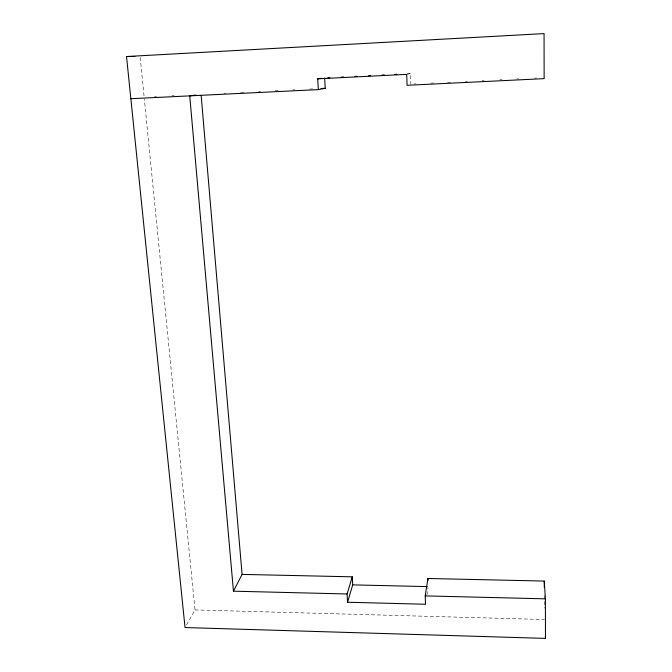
<?xml version="1.0" encoding="UTF-8"?>
<svg xmlns="http://www.w3.org/2000/svg" width="672" height="672" viewBox="0 0 672 672"><rect width="100%" height="100%" fill="white"/><g stroke="black" fill="none" stroke-linecap="round" stroke-linejoin="round"><path stroke-width="0.5" stroke-dasharray="3.36 2.52" d="M426.947 594.922L428.064 587.664M186.547 624.901L195.023 609.932L144.354 99.212M406.694 74.365L410.474 73.592L410.836 84.134M407.341 73.752L410.474 73.592M154.493 96.625L156.559 96.524M172.082 95.76L174.157 95.659M224.02 93.232L226.103 93.131M240.71 92.417L243.844 92.266M258.451 91.56L260.534 91.451M275.142 90.745L278.275 90.594M292.883 89.88L294.966 89.779M309.574 89.065L312.707 88.914M413.977 83.975L416.077 83.874M430.752 83.16L433.894 83.009M447.518 82.345L450.66 82.194M465.335 81.472L467.435 81.371M482.101 80.657L484.201 80.556M499.918 79.792L502.018 79.691M516.692 78.977L518.784 78.868M534.509 78.103L536.6 78.002M195.023 609.932L544.345 619.525M140.204 57.456L144.043 96.079M544.295 595.61L544.32 608.093"/><path stroke-width="1.01" d="M347.08 593.972L233.444 591.184L242.088 574.392L352.262 576.82L347.08 593.972L347.542 602.246L425.51 604.254L425.216 595.888L427.946 578.491L544.27 581.062L545.404 598.844L545.471 638.4L185.044 627.547L126.529 56.532L544.06 33.6L544.144 78.641L407.072 85.302L406.694 74.365L317.713 78.826L318.318 89.611L130.855 98.717M347.542 602.246L352.699 584.875L352.262 576.82M318.318 89.611L325.223 88.301L324.66 77.902M195.913 95.038L189.739 95.861L233.444 591.184M317.713 78.826L321.678 78.296M327.802 77.742L329.893 77.641M341.401 77.062L343.493 76.952M355.009 76.381L357.101 76.272M368.617 75.692L370.709 75.592M382.217 75.012L384.317 74.903M394.783 74.382L396.875 74.273M321.056 88.502L325.223 88.301M126.529 56.532L134.879 56.456M352.699 584.875L427.174 586.606M425.216 595.888L545.404 598.844M201.155 95.399L242.088 574.392M545.353 636.418L545.471 638.4M427.946 578.491L428.014 580.524M544.27 581.062L544.278 587.294"/></g></svg>
